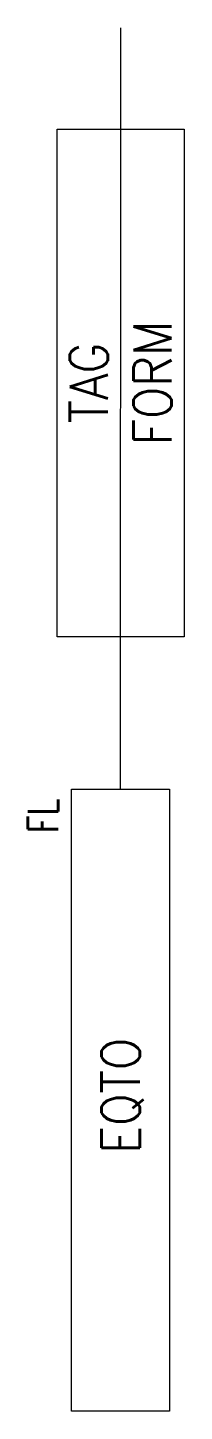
# Model space of a CAD drawing. Header units: millimetres. Extents: x -3.7 to 2.5, y -59.1 to -4.6.
import ezdxf
from ezdxf.enums import TextEntityAlignment as Align

# ---------------------------------------------------------------- set-up
doc = ezdxf.new("R2010")
doc.units = ezdxf.units.MM
doc.header["$MEASUREMENT"] = 0
doc.layers.get('0').update_dxf_attribs({"linetype": 'CONTINUOUS'})
doc.styles.add('ROMANS', font='romans')

msp = doc.modelspace()

# ---------------------------------------------------------------- linework, layer by layer
at = {"color": 7, "linetype": 'Continuous'}
msp.add_line((0, -34.57), (0.006, -4.572), dxfattribs=at)
for points in [[(-2.499, -8.57), (2.501, -8.57), (2.501, -28.57), (-2.499, -28.57)], [(-1.925, -34.57), (1.923, -34.57), (1.923, -59.07), (-1.925, -59.07)]]:
    msp.add_lwpolyline(points, close=True)

# ---------------------------------------------------------------- texts
at = {"color": 7, "linetype": 'Continuous', "style": 'ROMANS', "width": 0.9}
for tag, p in [('FORM', (1.251, -18.57)), ('TAG', (-1.249, -18.57)), ('EQTO', (0, -46.642))]:
    msp.add_attdef(tag, text='', height=1.5, rotation=90, dxfattribs=at).set_placement(p, align=Align.MIDDLE_CENTER)
at = {"color": 7, "linetype": 'Continuous', "style": 'ROMANS', "width": 0.76}
msp.add_attdef('FL', text='', height=1.2, rotation=90, dxfattribs=at).set_placement((-2.45, -34.935), align=Align.RIGHT)

doc.saveas('drawing.dxf')
